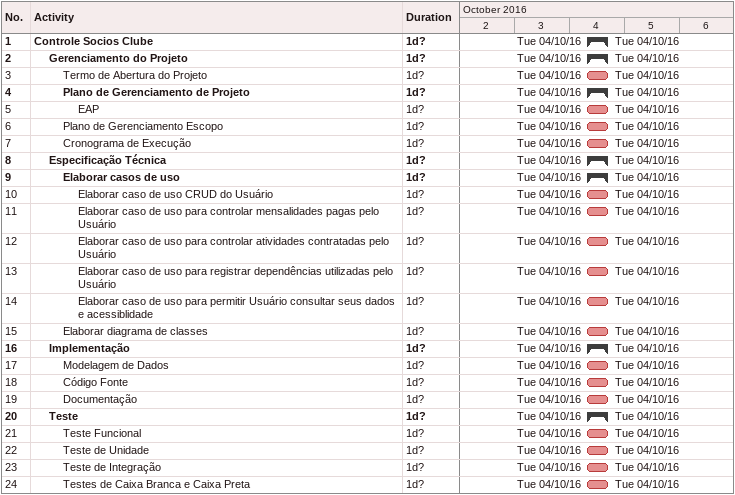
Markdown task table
| ID | Level | Task | Duration | Start | Finish |
|---|---|---|---|---|---|
| 1 | 1 | **Controle Socios Clube** | 1d? | 2016-10-04 | 2016-10-04 |
| 2 | 2 | **Gerenciamento do Projeto** | 1d? | 2016-10-04 | 2016-10-04 |
| 3 | 3 | Termo de Abertura do Projeto | 1d? | 2016-10-04 | 2016-10-04 |
| 4 | 3 | **Plano de Gerenciamento de Projeto** | 1d? | 2016-10-04 | 2016-10-04 |
| 5 | 4 | EAP | 1d? | 2016-10-04 | 2016-10-04 |
| 6 | 3 | Plano de Gerenciamento Escopo | 1d? | 2016-10-04 | 2016-10-04 |
| 7 | 3 | Cronograma de Execução | 1d? | 2016-10-04 | 2016-10-04 |
| 8 | 2 | **Especificação Técnica** | 1d? | 2016-10-04 | 2016-10-04 |
| 9 | 3 | **Elaborar casos de uso** | 1d? | 2016-10-04 | 2016-10-04 |
| 10 | 4 | Elaborar caso de uso CRUD do Usuário | 1d? | 2016-10-04 | 2016-10-04 |
| 11 | 4 | Elaborar caso de uso para controlar mensalidades pagas pelo Usuário | 1d? | 2016-10-04 | 2016-10-04 |
| 12 | 4 | Elaborar caso de uso para controlar atividades contratadas pelo Usuário | 1d? | 2016-10-04 | 2016-10-04 |
| 13 | 4 | Elaborar caso de uso para registrar dependências utilizadas pelo Usuário | 1d? | 2016-10-04 | 2016-10-04 |
| 14 | 4 | Elaborar caso de uso para permitir Usuário consultar seus dados e acessiblidade | 1d? | 2016-10-04 | 2016-10-04 |
| 15 | 3 | Elaborar diagrama de classes | 1d? | 2016-10-04 | 2016-10-04 |
| 16 | 2 | **Implementação** | 1d? | 2016-10-04 | 2016-10-04 |
| 17 | 3 | Modelagem de Dados | 1d? | 2016-10-04 | 2016-10-04 |
| 18 | 3 | Código Fonte | 1d? | 2016-10-04 | 2016-10-04 |
| 19 | 3 | Documentação | 1d? | 2016-10-04 | 2016-10-04 |
| 20 | 2 | **Teste** | 1d? | 2016-10-04 | 2016-10-04 |
| 21 | 3 | Teste Funcional | 1d? | 2016-10-04 | 2016-10-04 |
| 22 | 3 | Teste de Unidade | 1d? | 2016-10-04 | 2016-10-04 |
| 23 | 3 | Teste de Integração | 1d? | 2016-10-04 | 2016-10-04 |
| 24 | 3 | Testes de Caixa Branca e Caixa Preta | 1d? | 2016-10-04 | 2016-10-04 |
